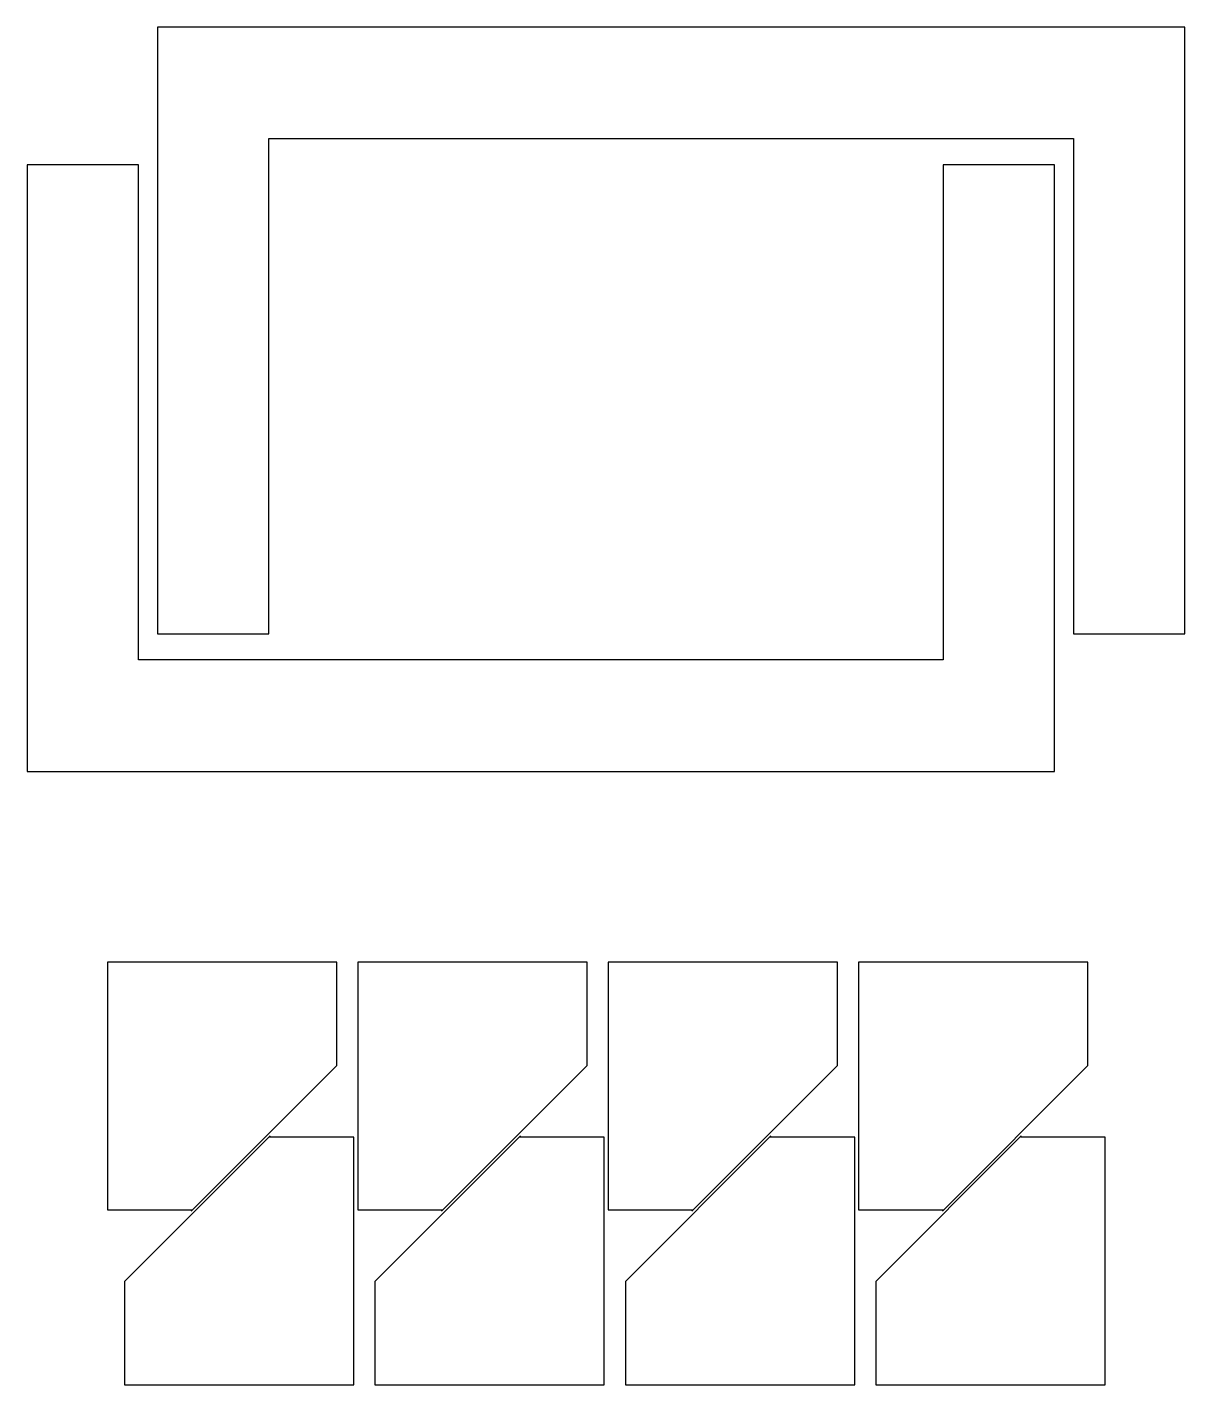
# Model space of a CAD drawing. Extents: x -402 to -215, y 1788 to 2007.
import ezdxf

# ---------------------------------------------------------------- set-up
doc = ezdxf.new("R2010")
doc.units = 0
doc.layers.add('6MM_ENGRAVE', color=245, linetype='CONTINUOUS')

msp = doc.modelspace()

# ---------------------------------------------------------------- linework, layer by layer
at = {"layer": '6MM_ENGRAVE'}
for points in [[(-214.85, 1989.37), (-214.85, 2007.37), (-380.85, 2007.37), (-380.85, 1992.92), (-380.85, 1909.37), (-362.85, 1909.37), (-362.85, 1989.37), (-232.85, 1989.37), (-232.85, 1909.37), (-214.85, 1909.37), (-214.85, 1993.45)], [(-401.9, 1905.15), (-401.9, 1887.15), (-235.9, 1887.15), (-235.9, 1901.6), (-235.9, 1985.15), (-253.9, 1985.15), (-253.9, 1905.15), (-383.9, 1905.15), (-383.9, 1985.15), (-401.9, 1985.15), (-401.9, 1901.07)]]:
    msp.add_lwpolyline(points, dxfattribs=at)
for points in [[(-351.86, 1839.64), (-351.86, 1856.32), (-388.92, 1856.32), (-388.92, 1816.32), (-375.29, 1816.32), (-375.39, 1816.11)], [(-311.41, 1839.64), (-311.41, 1856.32), (-348.47, 1856.32), (-348.47, 1816.32), (-334.83, 1816.32), (-334.94, 1816.11)], [(-270.95, 1839.64), (-270.95, 1856.32), (-308.01, 1856.32), (-308.01, 1816.32), (-294.38, 1816.32), (-294.48, 1816.11)], [(-230.5, 1839.64), (-230.5, 1856.32), (-267.56, 1856.32), (-267.56, 1816.32), (-253.92, 1816.32), (-254.03, 1816.11)], [(-386.16, 1804.73), (-386.16, 1788.04), (-349.1, 1788.04), (-349.1, 1828.04), (-362.74, 1828.04), (-362.63, 1828.26)], [(-345.71, 1804.73), (-345.71, 1788.04), (-308.65, 1788.04), (-308.65, 1828.04), (-322.28, 1828.04), (-322.18, 1828.26)], [(-305.25, 1804.73), (-305.25, 1788.04), (-268.19, 1788.04), (-268.19, 1828.04), (-281.83, 1828.04), (-281.72, 1828.26)], [(-264.8, 1804.73), (-264.8, 1788.04), (-227.74, 1788.04), (-227.74, 1828.04), (-241.37, 1828.04), (-241.27, 1828.26)]]:
    msp.add_lwpolyline(points, close=True, dxfattribs=at)

doc.saveas('drawing.dxf')
